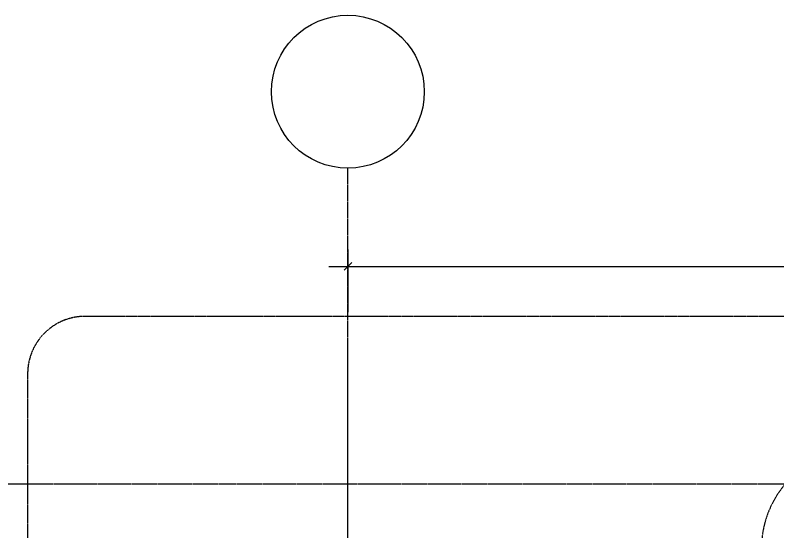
# Model space of a CAD drawing. Header units: inches. Extents: x 22 to 382261, y 22 to 371281.
# Drawn here: x 90373 to 97348, y 68251 to 72969 of the extents above; entities that cross this region are included whole.
import ezdxf

# ---------------------------------------------------------------- set-up
doc = ezdxf.new("R2010")
doc.units = ezdxf.units.IN
doc.header["$MEASUREMENT"] = 0
for name, pattern in [('_Tracejado médio', [4, 3, -1]), ('Dash', [6.35, 3.175, -3.175]), ('Grid Line 1_2_', [22.225, 12.7, -3.175, 3.175, -3.175])]:
    doc.linetypes.add(name, pattern=pattern)
for name, color, linetype, lineweight in [('A-ANNO-DIMS', 211, 'Continuous', 9), ('A-ANNO-SYMB', 150, 'Continuous', 9), ('A-DOOR', 31, 'Continuous', 9), ('A-DOOR-HDLN', 31, 'Dash', 9), ('S-GRID', 1, 'Continuous', 9), ('S-GRID-IDEN', 1, 'Continuous', 9)]:
    doc.layers.add(name, color=color, linetype=linetype, lineweight=lineweight)
doc.styles.add('Arial_B_2', font='arialbd.ttf', dxfattribs={"height": 270.833333})
doc.dimstyles.new('2_2', dxfattribs={"dimscale": 304.8, "dimtxt": 267.818092, "dimasz": 0.227865, "dimexe": 1.377953, "dimexo": 0.0625, "dimgap": 0.287073, "dimtad": 1, "dimdec": 0, "dimzin": 0, "dimdsep": 46, "dimtxsty": 'Arial_B_2', "dimblk1": 'OBLIQUE', "dimblk2": 'OBLIQUE', "dimsah": 1, "dimcen": 0.09, "dimdle": 0.574147, "dimazin": 0, "dimtfac": 1, "dimtdec": 4, "dimtix": 1, "dimtmove": 0, "dimatfit": 3, "dimfxl": 0.574147, "dimfxlon": 1, "dimtvp": 1, "dimtolj": 1, "dimtzin": 0, "dimlwd": 18, "dimlwe": 18, "dimarcsym": 2})

# ---------------------------------------------------------------- blocks, each defined once
blk = doc.blocks.new('M_Single-Flush - 900 by 2100-683578-01-GROUND FLOOR FURNITURE PLAN')
at = {"layer": 'A-DOOR'}
for p, q in [((450, 975.2), (399, 975.2)), ((399, 75), (399, 975.2)), ((450, 75), (450, 975.2)), ((450, 75), (399, 75))]:
    blk.add_line(p, q, dxfattribs=at)
at = {"layer": 'A-DOOR-HDLN'}
blk.add_arc((450, 75), 901.7, 93.2424, 180, dxfattribs=at)
blk = doc.blocks.new('Grid - Grid Head - Circle-749417-01-GROUND FLOOR FURNITURE PLAN')
at = {"layer": 'S-GRID-IDEN'}
blk.add_circle((0, 0), 4, dxfattribs=at)
blk = doc.blocks.new('_Oblique')
at = {"color": 0, "linetype": 'ByBlock', "lineweight": -2}
blk.add_line((-0.5, -0.5), (0.5, 0.5), dxfattribs=at)
blk = doc.blocks.new('*D4895')
at = {"layer": 'A-ANNO-DIMS', "color": 0, "lineweight": 18, "transparency": 16777216}
for p, q in [((93419.9, 70826.2), (93419.9, 70250.2)), ((103244.9, 70826.2), (103244.9, 70250.2)), ((93244.9, 70670.2), (103419.9, 70670.2))]:
    blk.add_line(p, q, dxfattribs=at)
at = {"layer": 'Defpoints', "color": 0, "transparency": 16777216}
for p in [(93419.9, 70845.2), (103244.9, 70845.2), (103244.9, 70670.2)]:
    blk.add_point(p, dxfattribs=at)
at = {"layer": 'A-ANNO-DIMS', "color": 0, "lineweight": 18, "transparency": 16777216, "xscale": 69.45312499999999, "yscale": 69.45312499999999, "zscale": 69.45312499999999, "rotation": 180}
blk.add_blockref('_Oblique', (93419.9, 70670.2), dxfattribs=at)
at = {"layer": 'A-ANNO-DIMS', "color": 0, "lineweight": 18, "transparency": 16777216, "xscale": 69.45312499999999, "yscale": 69.45312499999999, "zscale": 69.45312499999999}
blk.add_blockref('_Oblique', (103244.9, 70670.2), dxfattribs=at)
at = {"layer": 'A-ANNO-DIMS', "color": 0, "lineweight": 18, "transparency": 16777216, "insert": (98332.4, 70896.1), "char_height": 270.83, "width": 979.449, "attachment_point": 5, "style": 'Arial_B_2'}
blk.add_mtext('\\A1;9825', dxfattribs=at)

msp = doc.modelspace()

# ---------------------------------------------------------------- linework, layer by layer
at = {"layer": 'A-ANNO-SYMB', "linetype": '_Tracejado médio'}
for p, q in [((113653.3, 70212.5), (91011.4, 70212.5)), ((90486.4, 69687.5), (90486.4, 65374.1))]:
    msp.add_line(p, q, dxfattribs=at)
msp.add_arc((91011.4, 69687.5), 525, 90, 180, dxfattribs=at)
at = {"layer": 'S-GRID', "linetype": 'Grid Line 1_2_'}
for p, q in [((93419.9, 47154.5), (93419.9, 71568.6)), ((88819.9, 68681), (127085.5, 68681))]:
    msp.add_line(p, q, dxfattribs=at)

# ---------------------------------------------------------------- block references
at = {"layer": 'A-DOOR-HDLN'}
msp.add_blockref('M_Single-Flush - 900 by 2100-683578-01-GROUND FLOOR FURNITURE PLAN', (97659.9, 68016), dxfattribs=at)
at = {"layer": 'S-GRID-IDEN', "xscale": 174.9999999999999, "yscale": 174.9999999999999, "zscale": 174.9999999999999}
msp.add_blockref('Grid - Grid Head - Circle-749417-01-GROUND FLOOR FURNITURE PLAN', (93419.9, 72268.6), dxfattribs=at)

# ---------------------------------------------------------------- dimensions: what is measured, and where the dimension line sits
at = {"layer": 'A-ANNO-DIMS', "lineweight": 18}
dim = msp.add_linear_dim(base=(103244.9, 70670.2), p1=(93419.9, 70845.2), p2=(103244.9, 70845.2), dimstyle='2_2', override={"dimpost": '<>', "dimfxl": 9825}, dxfattribs=at)
dim.commit()
dim.dimension.update_dxf_attribs({"geometry": '*D4895', "text_midpoint": (98332.4, 70896.1)})

doc.saveas('drawing.dxf')
